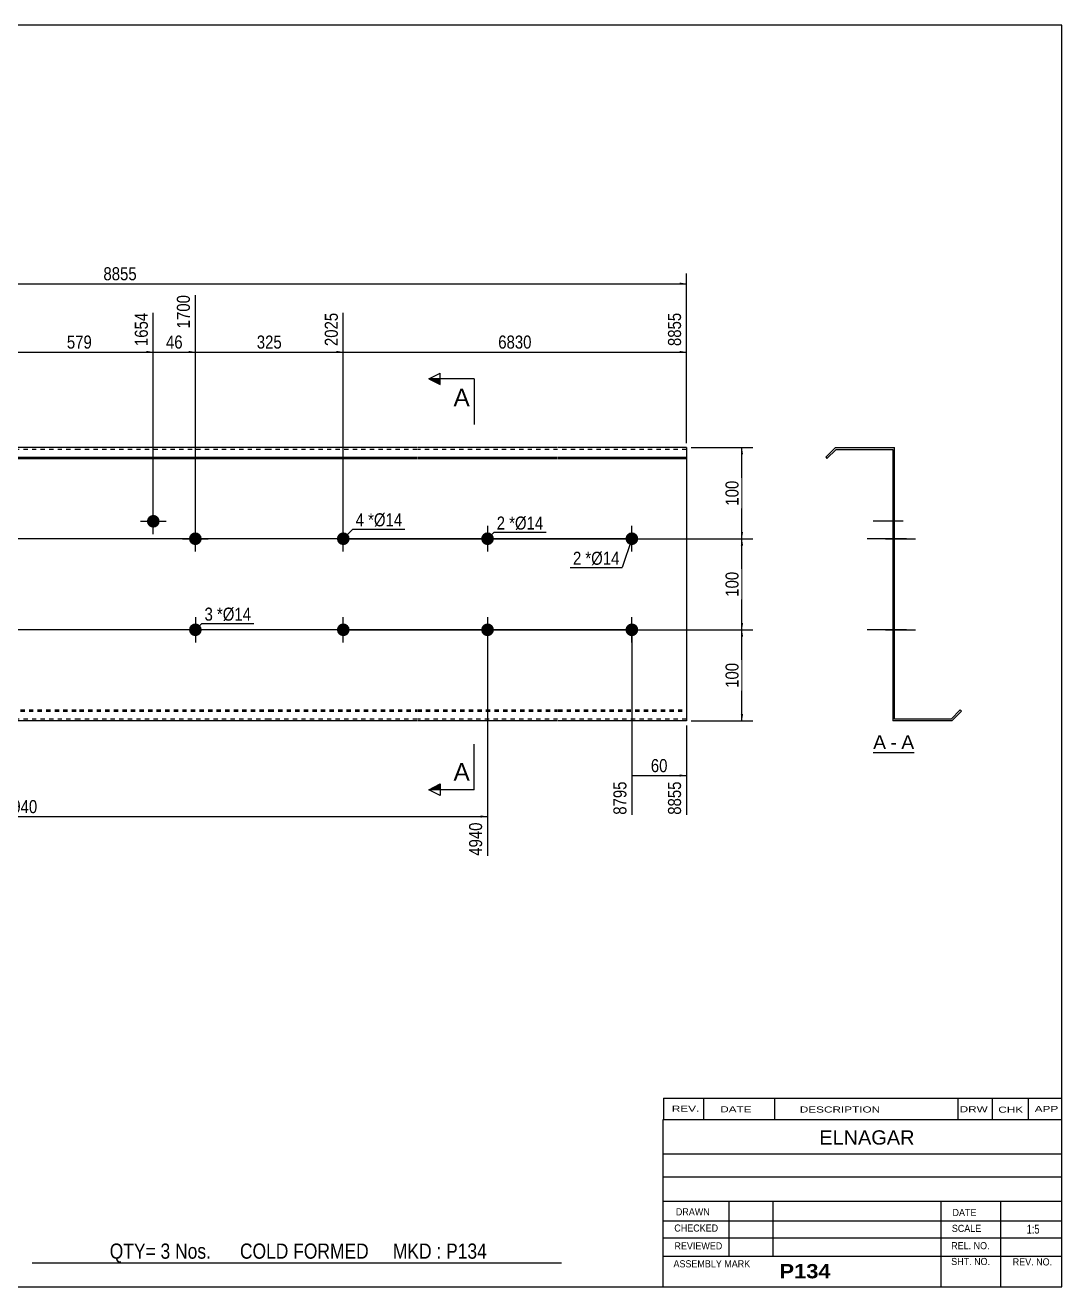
# Model space of a CAD drawing. Header units: millimetres. Extents: x -71 to 331, y -154 to 123.
# Drawn here: x 103.6 to 331.2, y -154.2 to 122.8 of the extents above; entities that cross this region are included whole.
import ezdxf

# ---------------------------------------------------------------- set-up
doc = ezdxf.new("R2010")
doc.units = ezdxf.units.MM
doc.linetypes.add('DXK_LINE_DOT1', pattern=[1.8814, 0.9407, -0.9407])
doc.styles.add('Arial', font='ARIAL.TTF', dxfattribs={"height": 0.2})
doc.styles.add('Arial Bold', font='ARIALBD.TTF', dxfattribs={"height": 0.2})
doc.styles.add('Arial Narrow', font='ARIALN.TTF', dxfattribs={"height": 0.2})

# ---------------------------------------------------------------- blocks, each defined once
blk = doc.blocks.new('Unknown-629086831-1833')
at = {"color": 5, "linetype": 'Continuous'}
for p, q in [((331.25, 122.75), (-68.75, 122.75)), ((-68.75, 122.75), (-68.75, -154.25)), ((331.25, -154.25), (331.25, 122.75)), ((-68.75, -154.25), (331.25, -154.25))]:
    blk.add_line(p, q, dxfattribs=at)
at = {"color": 174, "linetype": 'Continuous', "style": 'Arial'}
blk.add_text('Tekla structures', height=1.9102, rotation=90, dxfattribs=at).set_placement((-69.25, -153.75))
blk = doc.blocks.new('Unknown-629086831-12 - 1233')
at = {"color": 7, "linetype": 'Continuous'}
blk.add_line((289.81, -36.95), (298.84, -36.95), dxfattribs=at)
at = {"color": 0, "linetype": 'Continuous'}
blk.add_wipeout([(292.65, -36.2), (292.65, -33), (289.81, -33), (289.81, -36.2)], dxfattribs=at)
blk.add_wipeout([(295.03, -36.2), (295.03, -33), (293.61, -33), (293.61, -36.2)], dxfattribs=at)
at = {"color": 96, "linetype": 'Continuous', "style": 'Arial'}
blk.add_text('A', height=3.06, dxfattribs=at).set_placement((289.81, -36.2))
at = {"color": 0, "linetype": 'Continuous'}
blk.add_wipeout([(298.84, -36.2), (298.84, -33), (295.99, -33), (295.99, -36.2)], dxfattribs=at)
at = {"color": 96, "linetype": 'Continuous', "style": 'Arial'}
for s, p in [('A', (295.99, -36.2)), ('-', (293.61, -36.2))]:
    blk.add_text(s, height=3.06, dxfattribs=at).set_placement(p)
blk = doc.blocks.new('Bolt-629086831-1223 - 1203')
at = {"linetype": 'Continuous'}
blk.add_hatch(color=3, dxfattribs=at).paths.add_polyline_path([(139.54, 10, -1), (142.34, 10, -1)])
at = {"color": 3, "linetype": 'Continuous'}
for p, q in [((140.94, 7.2), (140.94, 12.8)), ((138.14, 10), (143.74, 10))]:
    blk.add_line(p, q, dxfattribs=at)
blk = doc.blocks.new('Part-629086831-1218 - 1203')
at = {"color": 2, "linetype": 'Continuous'}
for p, q in [((0, -30), (0, 30)), ((21.19, 30), (0, 30)), ((0, 27.88), (21.19, 27.88)), ((62.92, 30), (21.29, 30)), ((21.29, 27.88), (62.92, 27.88)), ((115.41, 30), (63.02, 30)), ((63.02, 27.88), (115.41, 27.88)), ((157.14, 30), (115.51, 30)), ((115.51, 27.88), (157.14, 27.88)), ((189.62, 30), (157.24, 30)), ((157.24, 27.88), (189.62, 27.88)), ((220.52, 30), (189.72, 30)), ((189.72, 27.88), (220.52, 27.88)), ((248.82, 30), (220.62, 30)), ((220.62, 27.88), (248.82, 27.88)), ((248.82, 30), (248.82, -30)), ((0, 27.6), (21.19, 27.6)), ((21.29, 27.6), (62.92, 27.6)), ((63.02, 27.6), (115.41, 27.6)), ((115.51, 27.6), (157.14, 27.6)), ((157.24, 27.6), (189.62, 27.6)), ((189.72, 27.6), (220.52, 27.6)), ((220.62, 27.6), (248.82, 27.6)), ((21.19, -30), (0, -30)), ((62.92, -30), (21.29, -30)), ((115.41, -30), (63.02, -30)), ((157.14, -30), (115.51, -30)), ((189.62, -30), (157.24, -30)), ((220.52, -30), (189.72, -30)), ((248.82, -30), (220.62, -30))]:
    blk.add_line(p, q, dxfattribs=at)
at = {"color": 7, "linetype": 'DXK_LINE_DOT1'}
for p, q in [((21.19, 29.6), (0, 29.6)), ((62.92, 29.6), (21.29, 29.6)), ((115.41, 29.6), (63.02, 29.6)), ((157.14, 29.6), (115.51, 29.6)), ((189.62, 29.6), (157.24, 29.6)), ((220.52, 29.6), (189.72, 29.6)), ((248.82, 29.6), (220.62, 29.6)), ((0, -27.6), (21.19, -27.6)), ((21.29, -27.6), (62.92, -27.6)), ((63.02, -27.6), (115.41, -27.6)), ((115.51, -27.6), (157.14, -27.6)), ((157.24, -27.6), (189.62, -27.6)), ((189.72, -27.6), (220.52, -27.6)), ((220.62, -27.6), (248.82, -27.6)), ((0, -27.88), (21.19, -27.88)), ((21.19, -29.6), (0, -29.6)), ((21.29, -27.88), (62.92, -27.88)), ((62.92, -29.6), (21.29, -29.6)), ((63.02, -27.88), (115.41, -27.88)), ((115.41, -29.6), (63.02, -29.6)), ((115.51, -27.88), (157.14, -27.88)), ((157.14, -29.6), (115.51, -29.6)), ((157.24, -27.88), (189.62, -27.88)), ((189.62, -29.6), (157.24, -29.6)), ((189.72, -27.88), (220.52, -27.88)), ((220.52, -29.6), (189.72, -29.6)), ((220.62, -27.88), (248.82, -27.88)), ((248.82, -29.6), (220.62, -29.6))]:
    blk.add_line(p, q, dxfattribs=at)
blk = doc.blocks.new('Bolt-629086831-1220 - 1203')
at = {"linetype": 'Continuous'}
blk.add_hatch(color=3, dxfattribs=at).paths.add_polyline_path([(130.3, 13.83, -1), (133.1, 13.83, -1)])
at = {"color": 3, "linetype": 'Continuous'}
for p, q in [((131.7, 11.03), (131.7, 16.63)), ((128.9, 13.83), (134.5, 13.83))]:
    blk.add_line(p, q, dxfattribs=at)
blk = doc.blocks.new('Bolt-629086831-1224 - 1203')
at = {"linetype": 'Continuous'}
blk.add_hatch(color=3, dxfattribs=at).paths.add_polyline_path([(142.34, -10, -1), (139.54, -10, -1)])
at = {"color": 3, "linetype": 'Continuous'}
for p, q in [((140.94, -7.2), (140.94, -12.8)), ((143.74, -10), (138.14, -10))]:
    blk.add_line(p, q, dxfattribs=at)
blk = doc.blocks.new('Bolt-629086831-1226 - 1203')
at = {"linetype": 'Continuous'}
for points in [[(3.6, 10, -1), (6.4, 10, -1)], [(172.03, 10, -1), (174.83, 10, -1)]]:
    blk.add_hatch(color=3, dxfattribs=at).paths.add_polyline_path(points)
at = {"color": 3, "linetype": 'Continuous'}
for p, q in [((5, 7.2), (5, 12.8)), ((173.43, 7.2), (173.43, 12.8)), ((7.8, 10), (2.2, 10)), ((176.23, 10), (170.63, 10))]:
    blk.add_line(p, q, dxfattribs=at)
blk = doc.blocks.new('Bolt-629086831-1227 - 1203')
at = {"linetype": 'Continuous'}
for points in [[(3.6, -10, -1), (6.4, -10, -1)], [(172.03, -10, -1), (174.83, -10, -1)]]:
    blk.add_hatch(color=3, dxfattribs=at).paths.add_polyline_path(points)
at = {"color": 3, "linetype": 'Continuous'}
for p, q in [((5, -12.8), (5, -7.2)), ((173.43, -12.8), (173.43, -7.2)), ((7.8, -10), (2.2, -10)), ((176.23, -10), (170.63, -10))]:
    blk.add_line(p, q, dxfattribs=at)
blk = doc.blocks.new('Bolt-629086831-1228 - 1203')
at = {"linetype": 'Continuous'}
for points in [[(235.42, 10, -1), (238.22, 10, -1)], [(235.42, -10, -1), (238.22, -10, -1)]]:
    blk.add_hatch(color=3, dxfattribs=at).paths.add_polyline_path(points)
at = {"color": 3, "linetype": 'Continuous'}
for p, q in [((236.82, 7.2), (236.82, 12.8)), ((234.02, 10), (239.62, 10)), ((236.82, -12.8), (236.82, -7.2)), ((234.02, -10), (239.62, -10))]:
    blk.add_line(p, q, dxfattribs=at)
blk = doc.blocks.new('Bolt-629086831-1229 - 1203')
at = {"linetype": 'Continuous'}
for points in [[(206.52, 10, -1), (203.72, 10, -1)], [(206.52, -10, -1), (203.72, -10, -1)]]:
    blk.add_hatch(color=3, dxfattribs=at).paths.add_polyline_path(points)
at = {"color": 3, "linetype": 'Continuous'}
for p, q in [((205.12, 12.8), (205.12, 7.2)), ((207.92, 10), (202.32, 10)), ((205.12, -7.2), (205.12, -12.8)), ((207.92, -10), (202.32, -10))]:
    blk.add_line(p, q, dxfattribs=at)
blk = doc.blocks.new('Bolt-629086831-1240 - 1233')
at = {"linetype": 'Continuous'}
blk.add_hatch(color=3, dxfattribs=at).paths.add_polyline_path([(294.12, 11.4), (294.12, 8.6), (294.52, 8.6), (294.52, 11.4)])
at = {"color": 3, "linetype": 'Continuous'}
for p, q in [((294.52, 11.4), (294.12, 11.4)), ((296.42, 10), (289.82, 10)), ((294.52, 8.6), (294.12, 8.6))]:
    blk.add_line(p, q, dxfattribs=at)
blk = doc.blocks.new('Part-629086831-1235 - 1233')
at = {"color": 2, "linetype": 'Continuous'}
for p, q in [((281.52, 30), (279.4, 27.88)), ((279.4, 27.88), (279.68, 27.6)), ((279.68, 27.6), (281.69, 29.6)), ((281.52, 30), (294.52, 30)), ((281.69, 29.6), (294.12, 29.6)), ((294.12, 29.6), (294.12, -30)), ((294.52, -29.6), (294.52, 30)), ((308.96, -27.6), (306.96, -29.6)), ((309.24, -27.88), (308.96, -27.6)), ((307.12, -30), (294.12, -30)), ((306.96, -29.6), (294.52, -29.6)), ((307.12, -30), (309.24, -27.88))]:
    blk.add_line(p, q, dxfattribs=at)
blk = doc.blocks.new('Bolt-629086831-1236 - 1233')
at = {"linetype": 'Continuous'}
for points in [[(294.12, 11.4), (294.12, 8.6), (294.52, 8.6), (294.52, 11.4)], [(294.12, 11.4), (294.12, 8.6), (294.52, 8.6), (294.52, 11.4)], [(294.12, 11.4), (294.12, 8.6), (294.52, 8.6), (294.52, 11.4)], [(294.12, -8.6), (294.12, -11.4), (294.52, -11.4), (294.52, -8.6)], [(294.12, -8.6), (294.12, -11.4), (294.52, -11.4), (294.52, -8.6)], [(294.12, -8.6), (294.12, -11.4), (294.52, -11.4), (294.52, -8.6)]]:
    blk.add_hatch(color=3, dxfattribs=at).paths.add_polyline_path(points)
at = {"color": 3, "linetype": 'Continuous'}
for p, q in [((294.52, 11.4), (294.12, 11.4)), ((294.52, 11.4), (294.12, 11.4)), ((294.52, 11.4), (294.12, 11.4)), ((297.12, 10), (289.52, 10)), ((297.12, 10), (289.52, 10)), ((297.12, 10), (289.52, 10)), ((294.52, 8.6), (294.12, 8.6)), ((294.52, 8.6), (294.12, 8.6)), ((294.52, 8.6), (294.12, 8.6)), ((297.12, -10), (289.52, -10)), ((297.12, -10), (289.52, -10)), ((297.12, -10), (289.52, -10)), ((294.52, -8.6), (294.12, -8.6)), ((294.52, -8.6), (294.12, -8.6)), ((294.52, -8.6), (294.12, -8.6)), ((294.52, -11.4), (294.12, -11.4)), ((294.52, -11.4), (294.12, -11.4)), ((294.52, -11.4), (294.12, -11.4))]:
    blk.add_line(p, q, dxfattribs=at)
blk = doc.blocks.new('Bolt-629086831-1237 - 1233')
at = {"linetype": 'Continuous'}
blk.add_hatch(color=3, dxfattribs=at).paths.add_polyline_path([(294.12, 15.23), (294.12, 12.43), (294.52, 12.43), (294.52, 15.23)])
at = {"color": 3, "linetype": 'Continuous'}
for p, q in [((294.52, 15.23), (294.12, 15.23)), ((296.42, 13.83), (289.82, 13.83)), ((294.52, 12.43), (294.12, 12.43))]:
    blk.add_line(p, q, dxfattribs=at)
blk = doc.blocks.new('Bolt-629086831-1238 - 1233')
at = {"linetype": 'Continuous'}
blk.add_hatch(color=3, dxfattribs=at).paths.add_polyline_path([(294.12, 15.23), (294.12, 12.43), (294.52, 12.43), (294.52, 15.23)])
at = {"color": 3, "linetype": 'Continuous'}
for p, q in [((294.52, 15.23), (294.12, 15.23)), ((296.42, 13.83), (289.82, 13.83)), ((294.52, 12.43), (294.12, 12.43))]:
    blk.add_line(p, q, dxfattribs=at)
blk = doc.blocks.new('Bolt-629086831-1239 - 1233')
at = {"linetype": 'Continuous'}
blk.add_hatch(color=3, dxfattribs=at).paths.add_polyline_path([(294.12, 11.4), (294.12, 8.6), (294.52, 8.6), (294.52, 11.4)])
at = {"color": 3, "linetype": 'Continuous'}
for p, q in [((294.52, 11.4), (294.12, 11.4)), ((296.42, 10), (289.82, 10)), ((294.52, 8.6), (294.12, 8.6))]:
    blk.add_line(p, q, dxfattribs=at)
blk = doc.blocks.new('Bolt-629086831-1241 - 1233')
at = {"linetype": 'Continuous'}
blk.add_hatch(color=3, dxfattribs=at).paths.add_polyline_path([(294.52, -11.4), (294.52, -8.6), (294.12, -8.6), (294.12, -11.4)])
at = {"color": 3, "linetype": 'Continuous'}
for p, q in [((294.52, -8.6), (294.12, -8.6)), ((296.12, -10), (294.12, -10)), ((294.52, -11.4), (294.12, -11.4))]:
    blk.add_line(p, q, dxfattribs=at)
blk = doc.blocks.new('Bolt-629086831-1242 - 1233')
at = {"linetype": 'Continuous'}
blk.add_hatch(color=3, dxfattribs=at).paths.add_polyline_path([(294.52, -11.4), (294.52, -8.6), (294.12, -8.6), (294.12, -11.4)])
at = {"color": 3, "linetype": 'Continuous'}
for p, q in [((294.52, -8.6), (294.12, -8.6)), ((296.12, -10), (294.12, -10)), ((294.52, -11.4), (294.12, -11.4))]:
    blk.add_line(p, q, dxfattribs=at)
blk = doc.blocks.new('Bolt-629086831-1243 - 1233')
at = {"linetype": 'Continuous'}
blk.add_hatch(color=3, dxfattribs=at).paths.add_polyline_path([(294.12, 11.4), (294.12, 8.6), (294.52, 8.6), (294.52, 11.4)])
blk.add_hatch(color=3, dxfattribs=at).paths.add_polyline_path([(294.12, 11.4), (294.12, 8.6), (294.52, 8.6), (294.52, 11.4)])
at = {"color": 3, "linetype": 'Continuous'}
for p, q in [((294.12, 11.4), (294.52, 11.4)), ((294.12, 11.4), (294.52, 11.4)), ((292.52, 10), (299.12, 10)), ((292.52, 10), (299.12, 10)), ((294.12, 8.6), (294.52, 8.6)), ((294.12, 8.6), (294.52, 8.6))]:
    blk.add_line(p, q, dxfattribs=at)
blk = doc.blocks.new('Bolt-629086831-1244 - 1233')
at = {"linetype": 'Continuous'}
blk.add_hatch(color=3, dxfattribs=at).paths.add_polyline_path([(294.12, -8.6), (294.12, -11.4), (294.52, -11.4), (294.52, -8.6)])
blk.add_hatch(color=3, dxfattribs=at).paths.add_polyline_path([(294.12, -8.6), (294.12, -11.4), (294.52, -11.4), (294.52, -8.6)])
at = {"color": 3, "linetype": 'Continuous'}
for p, q in [((292.52, -10), (299.12, -10)), ((292.52, -10), (299.12, -10)), ((294.12, -8.6), (294.52, -8.6)), ((294.12, -8.6), (294.52, -8.6)), ((294.12, -11.4), (294.52, -11.4)), ((294.12, -11.4), (294.52, -11.4))]:
    blk.add_line(p, q, dxfattribs=at)
blk = doc.blocks.new('Bolt-629086831-1245 - 1233')
at = {"linetype": 'Continuous'}
for points in [[(294.12, 11.4), (294.12, 8.6), (294.52, 8.6), (294.52, 11.4)], [(294.12, -8.6), (294.12, -11.4), (294.52, -11.4), (294.52, -8.6)]]:
    blk.add_hatch(color=3, dxfattribs=at).paths.add_polyline_path(points)
at = {"color": 3, "linetype": 'Continuous'}
for p, q in [((294.52, 11.4), (294.12, 11.4)), ((297.12, 10), (288.52, 10)), ((294.52, 8.6), (294.12, 8.6)), ((297.12, -10), (288.52, -10)), ((294.52, -8.6), (294.12, -8.6)), ((294.52, -11.4), (294.12, -11.4))]:
    blk.add_line(p, q, dxfattribs=at)
blk = doc.blocks.new('Bolt-629086831-1246 - 1233')
at = {"linetype": 'Continuous'}
for points in [[(294.52, 8.6), (294.52, 11.4), (294.12, 11.4), (294.12, 8.6)], [(294.52, -11.4), (294.52, -8.6), (294.12, -8.6), (294.12, -11.4)]]:
    blk.add_hatch(color=3, dxfattribs=at).paths.add_polyline_path(points)
at = {"color": 3, "linetype": 'Continuous'}
for p, q in [((294.52, 11.4), (294.12, 11.4)), ((294.52, 10), (290.12, 10)), ((294.52, 8.6), (294.12, 8.6)), ((294.52, -10), (290.12, -10)), ((294.52, -8.6), (294.12, -8.6)), ((294.52, -11.4), (294.12, -11.4))]:
    blk.add_line(p, q, dxfattribs=at)
blk = doc.blocks.new('StraightDimension-629086831-1336 - 1203')
at = {"linetype": 'Continuous'}
for points in [[(260.75, 8.5), (261, 10), (261.25, 8.5)], [(261.25, -8.5), (261, -10), (260.75, -8.5)]]:
    blk.add_hatch(color=7, dxfattribs=at).paths.add_polyline_path(points)
at = {"color": 7, "linetype": 'Continuous'}
for p, q in [((174.43, 10), (263.4, 10)), ((261, -10), (261, 10)), ((174.43, -10), (263.4, -10))]:
    blk.add_line(p, q, dxfattribs=at)
at = {"color": 0}
blk.add_wipeout([(260.85, 3.34), (256.65, 3.34), (256.65, -3.34), (260.85, -3.34)], dxfattribs=at)
at = {"color": 3, "style": 'Arial Narrow'}
blk.add_text('100', height=2.863, rotation=90.0002, dxfattribs=at).set_placement((260.25, -2.74))
blk = doc.blocks.new('StraightDimension-629086831-1316 - 1203')
at = {"linetype": 'Continuous'}
for points in [[(-12.25, 12.33), (-12, 13.83), (-11.75, 12.33)], [(-11.75, 11.5), (-12, 10), (-12.25, 11.5)]]:
    blk.add_hatch(color=7, dxfattribs=at).paths.add_polyline_path(points)
at = {"color": 7, "linetype": 'Continuous'}
for p, q in [((45.73, 13.83), (-14.25, 13.83)), ((-12, 10), (-12, 13.83)), ((235.82, 10), (-14.25, 10))]:
    blk.add_line(p, q, dxfattribs=at)
at = {"color": 0}
blk.add_wipeout([(-12.15, 14.34), (-16.35, 14.34), (-16.35, 9.49), (-12.15, 9.49)], dxfattribs=at)
at = {"color": 3, "style": 'Arial Narrow'}
blk.add_text('19', height=2.863, rotation=90.0002, dxfattribs=at).set_placement((-12.75, 10.09))
blk = doc.blocks.new('StraightDimension-629086831-1317 - 1203')
at = {"linetype": 'Continuous'}
for points in [[(-12.25, 8.5), (-12, 10), (-11.75, 8.5)], [(-11.75, -8.5), (-12, -10), (-12.25, -8.5)]]:
    blk.add_hatch(color=7, dxfattribs=at).paths.add_polyline_path(points)
at = {"color": 7, "linetype": 'Continuous'}
for p, q in [((235.82, 10), (-14.25, 10)), ((-12, -10), (-12, 10)), ((235.82, -10), (-14.25, -10))]:
    blk.add_line(p, q, dxfattribs=at)
at = {"color": 0}
blk.add_wipeout([(-12.15, 3.34), (-16.35, 3.34), (-16.35, -3.34), (-12.15, -3.34)], dxfattribs=at)
at = {"color": 3, "style": 'Arial Narrow'}
blk.add_text('100', height=2.863, rotation=90.0002, dxfattribs=at).set_placement((-12.75, -2.74))
blk = doc.blocks.new('StraightDimension-629086831-1335 - 1203')
at = {"linetype": 'Continuous'}
for points in [[(260.75, 28.5), (261, 30), (261.25, 28.5)], [(261.25, 11.5), (261, 10), (260.75, 11.5)]]:
    blk.add_hatch(color=7, dxfattribs=at).paths.add_polyline_path(points)
at = {"color": 7, "linetype": 'Continuous'}
for p, q in [((249.82, 30), (263.4, 30)), ((261, 10), (261, 30)), ((174.43, 10), (263.4, 10))]:
    blk.add_line(p, q, dxfattribs=at)
at = {"color": 0}
blk.add_wipeout([(260.85, 23.34), (256.65, 23.34), (256.65, 16.66), (260.85, 16.66)], dxfattribs=at)
at = {"color": 3, "style": 'Arial Narrow'}
blk.add_text('100', height=2.863, rotation=90.0002, dxfattribs=at).set_placement((260.25, 17.26))
blk = doc.blocks.new('StraightDimension-629086831-1256 - 1203')
at = {"linetype": 'Continuous'}
blk.add_hatch(color=7, dxfattribs=at).paths.add_polyline_path([(247.32, 51.25), (248.82, 51), (247.32, 50.75)])
at = {"color": 7, "linetype": 'Continuous'}
for p, q in [((173.43, 11), (173.43, 59.61)), ((248.82, 31), (248.82, 59.61)), ((173.43, 51), (248.82, 51))]:
    blk.add_line(p, q, dxfattribs=at)
at = {"color": 0, "linetype": 'Continuous'}
blk.add_wipeout([(248.22, 60.21), (244.02, 60.21), (244.02, 51.7), (248.22, 51.7)], dxfattribs=at)
at = {"color": 0}
blk.add_wipeout([(215.38, 51.15), (215.38, 55.35), (206.87, 55.35), (206.87, 51.15)], dxfattribs=at)
at = {"color": 3, "linetype": 'Continuous', "style": 'Arial Narrow'}
blk.add_text('8855', height=2.863, rotation=90.0002, dxfattribs=at).set_placement((247.62, 52.3))
at = {"color": 3, "style": 'Arial Narrow'}
blk.add_text('6830', height=2.863, dxfattribs=at).set_placement((207.47, 51.75))
blk = doc.blocks.new('StraightDimension-629086831-1257 - 1203')
at = {"linetype": 'Continuous'}
blk.add_hatch(color=7, dxfattribs=at).paths.add_polyline_path([(171.93, 51.25), (173.43, 51), (171.93, 50.75)])
at = {"color": 7, "linetype": 'Continuous'}
for p, q in [((140.94, 11), (140.94, 63.51)), ((173.43, 11), (173.43, 59.61)), ((140.94, 51), (173.43, 51))]:
    blk.add_line(p, q, dxfattribs=at)
at = {"color": 0, "linetype": 'Continuous'}
blk.add_wipeout([(172.83, 60.21), (168.63, 60.21), (168.63, 51.7), (172.83, 51.7)], dxfattribs=at)
at = {"color": 0}
blk.add_wipeout([(160.53, 51.15), (160.53, 55.35), (153.84, 55.35), (153.84, 51.15)], dxfattribs=at)
at = {"color": 3, "linetype": 'Continuous', "style": 'Arial Narrow'}
blk.add_text('2025', height=2.863, rotation=90.0002, dxfattribs=at).set_placement((172.23, 52.3))
at = {"color": 3, "style": 'Arial Narrow'}
blk.add_text('325', height=2.863, dxfattribs=at).set_placement((154.44, 51.75))
blk = doc.blocks.new('StraightDimension-629086831-1258 - 1203')
at = {"linetype": 'Continuous'}
blk.add_hatch(color=7, dxfattribs=at).paths.add_polyline_path([(139.44, 51.25), (140.94, 51), (139.44, 50.75)])
at = {"color": 7, "linetype": 'Continuous'}
for p, q in [((140.94, 11), (140.94, 63.51)), ((131.7, 14.83), (131.7, 59.61)), ((131.7, 51), (140.94, 51))]:
    blk.add_line(p, q, dxfattribs=at)
at = {"color": 0}
blk.add_wipeout([(138.75, 51.15), (138.75, 55.35), (133.89, 55.35), (133.89, 51.15)], dxfattribs=at)
at = {"color": 0, "linetype": 'Continuous'}
blk.add_wipeout([(140.34, 64.11), (136.14, 64.11), (136.14, 55.6), (140.34, 55.6)], dxfattribs=at)
at = {"color": 3, "linetype": 'Continuous', "style": 'Arial Narrow'}
blk.add_text('1700', height=2.863, rotation=90.0002, dxfattribs=at).set_placement((139.74, 56.2))
at = {"color": 3, "style": 'Arial Narrow'}
blk.add_text('46', height=2.863, dxfattribs=at).set_placement((134.49, 51.75))
blk = doc.blocks.new('StraightDimension-629086831-1259 - 1203')
at = {"linetype": 'Continuous'}
blk.add_hatch(color=7, dxfattribs=at).paths.add_polyline_path([(130.2, 51.25), (131.7, 51), (130.2, 50.75)])
at = {"color": 7, "linetype": 'Continuous'}
for p, q in [((99.21, 11), (99.21, 63.51)), ((131.7, 14.83), (131.7, 59.61)), ((99.21, 51), (131.7, 51))]:
    blk.add_line(p, q, dxfattribs=at)
at = {"color": 0, "linetype": 'Continuous'}
blk.add_wipeout([(131.1, 60.21), (126.9, 60.21), (126.9, 51.7), (131.1, 51.7)], dxfattribs=at)
at = {"color": 0}
blk.add_wipeout([(118.8, 51.15), (118.8, 55.35), (112.12, 55.35), (112.12, 51.15)], dxfattribs=at)
at = {"color": 3, "linetype": 'Continuous', "style": 'Arial Narrow'}
blk.add_text('1654', height=2.863, rotation=90.0002, dxfattribs=at).set_placement((130.5, 52.3))
at = {"color": 3, "style": 'Arial Narrow'}
blk.add_text('579', height=2.863, dxfattribs=at).set_placement((112.72, 51.75))
blk = doc.blocks.new('StraightDimension-629086831-1318 - 1203')
at = {"linetype": 'Continuous'}
for points in [[(-12.25, -11.5), (-12, -10), (-11.75, -11.5)], [(-11.75, -28.5), (-12, -30), (-12.25, -28.5)]]:
    blk.add_hatch(color=7, dxfattribs=at).paths.add_polyline_path(points)
at = {"color": 7, "linetype": 'Continuous'}
for p, q in [((235.82, -10), (-14.25, -10)), ((-12, -30), (-12, -10)), ((-1, -30), (-14.25, -30))]:
    blk.add_line(p, q, dxfattribs=at)
at = {"color": 0}
blk.add_wipeout([(-12.15, -16.66), (-16.35, -16.66), (-16.35, -23.34), (-12.15, -23.34)], dxfattribs=at)
at = {"color": 3, "style": 'Arial Narrow'}
blk.add_text('100', height=2.863, rotation=90.0002, dxfattribs=at).set_placement((-12.75, -22.74))
blk = doc.blocks.new('StraightDimension-629086831-1305 - 1203')
at = {"linetype": 'Continuous'}
blk.add_hatch(color=7, dxfattribs=at).paths.add_polyline_path([(247.32, -41.75), (248.82, -42), (247.32, -42.25)])
at = {"color": 7, "linetype": 'Continuous'}
for p, q in [((236.82, -11), (236.82, -50.61)), ((248.82, -31), (248.82, -50.61)), ((236.82, -42), (248.82, -42))]:
    blk.add_line(p, q, dxfattribs=at)
at = {"color": 0}
blk.add_wipeout([(245.25, -41.85), (245.25, -37.65), (240.39, -37.65), (240.39, -41.85)], dxfattribs=at)
at = {"color": 0, "linetype": 'Continuous'}
blk.add_wipeout([(236.22, -42.7), (232.02, -42.7), (232.02, -51.21), (236.22, -51.21)], dxfattribs=at)
at = {"color": 3, "style": 'Arial Narrow'}
blk.add_text('60', height=2.863, dxfattribs=at).set_placement((240.99, -41.25))
at = {"color": 3, "linetype": 'Continuous', "style": 'Arial Narrow'}
blk.add_text('8795', height=2.863, rotation=90.0002, dxfattribs=at).set_placement((235.62, -50.61))
at = {"color": 0, "linetype": 'Continuous'}
blk.add_wipeout([(248.22, -42.7), (244.02, -42.7), (244.02, -51.21), (248.22, -51.21)], dxfattribs=at)
at = {"color": 3, "linetype": 'Continuous', "style": 'Arial Narrow'}
blk.add_text('8855', height=2.863, rotation=90.0002, dxfattribs=at).set_placement((247.62, -50.61))
blk = doc.blocks.new('StraightDimension-629086831-1310 - 1203')
at = {"linetype": 'Continuous'}
blk.add_hatch(color=7, dxfattribs=at).paths.add_polyline_path([(203.62, -50.75), (205.12, -51), (203.62, -51.25)])
at = {"color": 7, "linetype": 'Continuous'}
for p, q in [((205.12, -11), (205.12, -59.61)), ((0, -31), (0, -54.13)), ((0, -51), (205.12, -51))]:
    blk.add_line(p, q, dxfattribs=at)
at = {"color": 0}
blk.add_wipeout([(106.82, -50.85), (106.82, -46.65), (98.31, -46.65), (98.31, -50.85)], dxfattribs=at)
at = {"color": 0, "linetype": 'Continuous'}
for points in [[(-0.6, -51.7), (-4.8, -51.7), (-4.8, -54.73), (-0.6, -54.73)], [(204.52, -51.7), (200.32, -51.7), (200.32, -60.21), (204.52, -60.21)]]:
    blk.add_wipeout(points, dxfattribs=at)
at = {"color": 3, "style": 'Arial Narrow'}
blk.add_text('4940', height=2.863, dxfattribs=at).set_placement((98.91, -50.25))
at = {"color": 3, "linetype": 'Continuous', "style": 'Arial Narrow'}
for s, height, p in [('0', 2.86, (-1.2, -54.13)), ('4940', 2.863, (203.92, -59.61))]:
    blk.add_text(s, height=height, rotation=90.0002, dxfattribs=at).set_placement(p)
blk = doc.blocks.new('StraightDimension-629086831-1337 - 1203')
at = {"linetype": 'Continuous'}
for points in [[(260.75, -11.5), (261, -10), (261.25, -11.5)], [(261.25, -28.5), (261, -30), (260.75, -28.5)]]:
    blk.add_hatch(color=7, dxfattribs=at).paths.add_polyline_path(points)
at = {"color": 7, "linetype": 'Continuous'}
for p, q in [((174.43, -10), (263.4, -10)), ((261, -30), (261, -10)), ((249.82, -30), (263.4, -30))]:
    blk.add_line(p, q, dxfattribs=at)
at = {"color": 0}
blk.add_wipeout([(260.85, -16.66), (256.65, -16.66), (256.65, -23.34), (260.85, -23.34)], dxfattribs=at)
at = {"color": 3, "style": 'Arial Narrow'}
blk.add_text('100', height=2.863, rotation=90.0002, dxfattribs=at).set_placement((260.25, -22.74))
blk = doc.blocks.new('StraightDimension-629086831-1351 - 1203')
at = {"linetype": 'Continuous'}
for points in [[(1.5, 65.75), (0, 66), (1.5, 66.25)], [(247.32, 66.25), (248.82, 66), (247.32, 65.75)]]:
    blk.add_hatch(color=7, dxfattribs=at).paths.add_polyline_path(points)
at = {"color": 7, "linetype": 'Continuous'}
for p, q in [((0, 31), (0, 68.25)), ((248.82, 31), (248.82, 68.25)), ((0, 66), (248.82, 66))]:
    blk.add_line(p, q, dxfattribs=at)
at = {"color": 0}
blk.add_wipeout([(128.66, 66.15), (128.66, 70.35), (120.15, 70.35), (120.15, 66.15)], dxfattribs=at)
at = {"color": 3, "style": 'Arial Narrow'}
blk.add_text('8855', height=2.863, dxfattribs=at).set_placement((120.75, 66.75))
blk = doc.blocks.new('CBS_CALLOFF-629086831-1862')
at = {"color": 7, "linetype": 'Continuous'}
blk.add_line((105.13, -148.98), (221.36, -149), dxfattribs=at)
at = {"color": 3, "linetype": 'Continuous', "style": 'Arial Narrow'}
blk.add_text('QTY= 3 Nos.      COLD FORMED     MKD : P134', height=3.3405, dxfattribs=at).set_placement((122.13, -148.09))
blk = doc.blocks.new('CBS_NAME_BLOG-629086831-1863')
at = {"color": 7, "linetype": 'Continuous'}
for p, q in [((243.66, -117.5), (331.18, -117.5)), ((243.66, -154.21), (243.66, -117.5)), ((243.66, -125.04), (331.18, -125.04)), ((243.73, -130.09), (331.25, -130.09)), ((243.66, -135.46), (331.18, -135.46)), ((258.18, -147.57), (258.18, -135.47)), ((267.87, -147.54), (267.87, -135.47)), ((304.78, -154.21), (304.78, -135.48)), ((317.83, -154.21), (317.83, -135.47)), ((243.67, -139.76), (331.25, -139.74)), ((243.66, -143.51), (331.18, -143.51)), ((243.66, -147.55), (331.18, -147.55)), ((243.66, -154.25), (331.25, -154.25))]:
    blk.add_line(p, q, dxfattribs=at)
at = {"color": 3, "linetype": 'Continuous', "style": 'Arial'}
blk.add_text('ELNAGAR', height=3.133, dxfattribs=at).set_placement((277.98, -123.03))
at = {"color": 3, "linetype": 'Continuous'}
for s, height, style, width, p in [('DRAWN', 1.566, 'Arial', 0.9, (246.49, -138.57)), ('DATE', 1.566, 'Arial', 0.9, (307.25, -138.73)), ('CHECKED', 1.566, 'Arial', 0.9, (246.14, -142.14)), ('SCALE', 1.566, 'Arial', 0.9, (307.1, -142.21)), ('1:5', 1.957, 'Arial Narrow', 0.9, (323.55, -142.57)), ('REVIEWED', 1.566, 'Arial', 0.9, (246.18, -146.06)), ('REL. NO.', 1.566, 'Arial', 0.9, (306.96, -146.01)), ('ASSEMBLY MARK', 1.5663, 'Arial', 0.9, (245.96, -149.99)), ('P134', 3.131, 'Arial Bold', 1.1, (269.24, -152.39)), ('SHT. NO.', 1.566, 'Arial', 0.9, (306.96, -149.48)), ('REV. NO.', 1.566, 'Arial', 0.9, (320.48, -149.57))]:
    blk.add_text(s, height=height, dxfattribs=dict(at, style=style, width=width)).set_placement(p)
blk = doc.blocks.new('CBS_REVISION-629086831-1864')
at = {"color": 7, "linetype": 'Continuous'}
for p, q in [((243.74, -112.87), (331.24, -112.87)), ((243.74, -112.87), (243.74, -117.5)), ((252.54, -112.87), (252.54, -117.5)), ((268.13, -112.87), (268.13, -117.44)), ((308.39, -112.87), (308.39, -117.5)), ((315.93, -112.87), (315.93, -117.5)), ((323.88, -112.87), (323.88, -117.5)), ((243.74, -117.5), (331.24, -117.5))]:
    blk.add_line(p, q, dxfattribs=at)
at = {"color": 7, "style": 'Arial Narrow', "width": 1.7}
for s, height, p in [('REV.', 1.326, (245.6, -115.82)), ('DATE', 1.326, (256.23, -115.94)), ('DESCRIPTION', 1.3257, (273.71, -115.99)), ('DRW', 1.326, (308.82, -115.93)), ('CHK', 1.326, (317.31, -116.02)), ('APP', 1.326, (325.31, -115.87))]:
    blk.add_text(s, height=height, dxfattribs=at).set_placement(p)
blk = doc.blocks.new('SectionMark-629086831-1254 - 1203')
at = {"linetype": 'Continuous'}
for points in [[(194.71, 45.1), (194.71, 43.85), (192.21, 45.1)], [(194.71, -43.85), (194.71, -45.1), (192.21, -45.1)]]:
    blk.add_hatch(color=30, dxfattribs=at).paths.add_polyline_path(points)
at = {"color": 30, "linetype": 'Continuous'}
for p, q in [((192.21, 45.1), (194.71, 46.35)), ((202.21, 45.1), (192.21, 45.1)), ((192.21, 45.1), (194.71, 43.85)), ((194.71, 43.85), (194.71, 46.35)), ((192.21, -45.1), (194.71, -43.85)), ((194.71, -43.85), (194.71, -46.35)), ((202.21, -45.1), (192.21, -45.1)), ((194.71, -46.35), (192.21, -45.1))]:
    blk.add_line(p, q, dxfattribs=at)
at = {"color": 0, "linetype": 'Continuous'}
for points in [[(201.21, 39.1), (201.21, 43.1), (197.65, 43.1), (197.65, 39.1)], [(201.21, -43.1), (201.21, -39.1), (197.65, -39.1), (197.65, -43.1)]]:
    blk.add_wipeout(points, dxfattribs=at)
at = {"color": 30, "linetype": 'Continuous'}
for p, q in [((202.21, 45.1), (202.21, 35.1)), ((202.21, -45.1), (202.21, -35.1))]:
    blk.add_line(p, q, dxfattribs=at)
at = {"color": 96, "linetype": 'Continuous', "style": 'Arial'}
for p in [(197.65, 39.1), (197.65, -43.1)]:
    blk.add_text('A', height=3.82, dxfattribs=at).set_placement(p)
blk = doc.blocks.new('MarkSet-629086831-1363 - 1203')
at = {"color": 0}
blk.add_wipeout([(144.78, -7.99), (144.78, -4.99), (142.96, -4.99), (142.96, -7.99)], dxfattribs=at)
blk.add_wipeout([(144.78, -7.99), (144.78, -4.99), (142.96, -4.99), (142.96, -7.99)], dxfattribs=at)
at = {"color": 7, "linetype": 'Continuous'}
blk.add_line((140.94, -10), (142.36, -8.59), dxfattribs=at)
at = {"color": 0}
blk.add_wipeout([(146.96, -7.99), (146.96, -4.99), (145.68, -4.99), (145.68, -7.99)], dxfattribs=at)
blk.add_wipeout([(146.96, -7.99), (146.96, -4.99), (145.68, -4.99), (145.68, -7.99)], dxfattribs=at)
at = {"color": 3, "style": 'Arial Narrow'}
blk.add_text('3', height=2.86, dxfattribs=at).set_placement((142.96, -7.99))
at = {"color": 0}
blk.add_wipeout([(153.18, -7.99), (153.18, -4.99), (146.96, -4.99), (146.96, -7.99)], dxfattribs=at)
blk.add_wipeout([(153.18, -7.99), (153.18, -4.99), (146.96, -4.99), (146.96, -7.99)], dxfattribs=at)
at = {"color": 7, "linetype": 'Continuous'}
blk.add_line((142.36, -8.59), (153.78, -8.59), dxfattribs=at)
at = {"color": 3, "style": 'Arial Narrow'}
for s, height, p in [('*', 2.86, (145.68, -7.99)), ('Ø14', 2.863, (146.96, -7.99))]:
    blk.add_text(s, height=height, dxfattribs=at).set_placement(p)
blk = doc.blocks.new('MarkSet-629086831-1376 - 1203')
at = {"color": 0}
blk.add_wipeout([(177.98, 12.72), (177.98, 15.72), (176.15, 15.72), (176.15, 12.72)], dxfattribs=at)
blk.add_wipeout([(177.98, 12.72), (177.98, 15.72), (176.15, 15.72), (176.15, 12.72)], dxfattribs=at)
at = {"color": 7, "linetype": 'Continuous'}
blk.add_line((173.43, 10), (175.55, 12.12), dxfattribs=at)
at = {"color": 0}
blk.add_wipeout([(180.16, 12.72), (180.16, 15.72), (178.88, 15.72), (178.88, 12.72)], dxfattribs=at)
blk.add_wipeout([(180.16, 12.72), (180.16, 15.72), (178.88, 15.72), (178.88, 12.72)], dxfattribs=at)
at = {"color": 3, "style": 'Arial Narrow'}
blk.add_text('4', height=2.86, dxfattribs=at).set_placement((176.15, 12.72))
at = {"color": 0}
blk.add_wipeout([(186.37, 12.72), (186.37, 15.72), (180.16, 15.72), (180.16, 12.72)], dxfattribs=at)
blk.add_wipeout([(186.37, 12.72), (186.37, 15.72), (180.16, 15.72), (180.16, 12.72)], dxfattribs=at)
at = {"color": 7, "linetype": 'Continuous'}
blk.add_line((175.55, 12.12), (186.97, 12.12), dxfattribs=at)
at = {"color": 3, "style": 'Arial Narrow'}
for s, height, p in [('*', 2.86, (178.88, 12.72)), ('Ø14', 2.863, (180.16, 12.72))]:
    blk.add_text(s, height=height, dxfattribs=at).set_placement(p)
blk = doc.blocks.new('Mark-629086831-1380 - 1203')
at = {"color": 0}
blk.add_wipeout([(225.7, 4.28), (225.7, 7.28), (223.88, 7.28), (223.88, 4.28)], dxfattribs=at)
blk.add_wipeout([(225.7, 4.28), (225.7, 7.28), (223.88, 7.28), (223.88, 4.28)], dxfattribs=at)
blk.add_wipeout([(227.88, 4.28), (227.88, 7.28), (226.6, 7.28), (226.6, 4.28)], dxfattribs=at)
blk.add_wipeout([(227.88, 4.28), (227.88, 7.28), (226.6, 7.28), (226.6, 4.28)], dxfattribs=at)
at = {"color": 3, "style": 'Arial Narrow'}
blk.add_text('2', height=2.86, dxfattribs=at).set_placement((223.88, 4.28))
at = {"color": 0}
blk.add_wipeout([(234.1, 4.28), (234.1, 7.28), (227.88, 7.28), (227.88, 4.28)], dxfattribs=at)
blk.add_wipeout([(234.1, 4.28), (234.1, 7.28), (227.88, 7.28), (227.88, 4.28)], dxfattribs=at)
at = {"color": 7, "linetype": 'Continuous'}
for p in [(236.82, 10), (223.28, 3.68)]:
    blk.add_line(p, (234.7, 3.68), dxfattribs=at)
at = {"color": 3, "style": 'Arial Narrow'}
for s, height, p in [('*', 2.86, (226.6, 4.28)), ('Ø14', 2.863, (227.88, 4.28))]:
    blk.add_text(s, height=height, dxfattribs=at).set_placement(p)
blk = doc.blocks.new('Mark-629086831-1381 - 1203')
at = {"color": 0}
blk.add_wipeout([(208.97, 12.01), (208.97, 15.01), (207.14, 15.01), (207.14, 12.01)], dxfattribs=at)
blk.add_wipeout([(208.97, 12.01), (208.97, 15.01), (207.14, 15.01), (207.14, 12.01)], dxfattribs=at)
at = {"color": 7, "linetype": 'Continuous'}
blk.add_line((205.12, 10), (206.54, 11.41), dxfattribs=at)
at = {"color": 0}
blk.add_wipeout([(211.14, 12.01), (211.14, 15.01), (209.87, 15.01), (209.87, 12.01)], dxfattribs=at)
blk.add_wipeout([(211.14, 12.01), (211.14, 15.01), (209.87, 15.01), (209.87, 12.01)], dxfattribs=at)
at = {"color": 3, "style": 'Arial Narrow'}
blk.add_text('2', height=2.86, dxfattribs=at).set_placement((207.14, 12.01))
at = {"color": 0}
blk.add_wipeout([(217.36, 12.01), (217.36, 15.01), (211.14, 15.01), (211.14, 12.01)], dxfattribs=at)
blk.add_wipeout([(217.36, 12.01), (217.36, 15.01), (211.14, 15.01), (211.14, 12.01)], dxfattribs=at)
at = {"color": 7, "linetype": 'Continuous'}
blk.add_line((206.54, 11.41), (217.96, 11.41), dxfattribs=at)
at = {"color": 3, "style": 'Arial Narrow'}
for s, height, p in [('*', 2.86, (209.87, 12.01)), ('Ø14', 2.863, (211.14, 12.01))]:
    blk.add_text(s, height=height, dxfattribs=at).set_placement(p)

msp = doc.modelspace()

# ---------------------------------------------------------------- block references
for name in ['Unknown-629086831-1833', 'Part-629086831-1218 - 1203', 'Part-629086831-1235 - 1233', 'Bolt-629086831-1220 - 1203', 'Bolt-629086831-1237 - 1233', 'Bolt-629086831-1238 - 1233', 'Bolt-629086831-1226 - 1203', 'Bolt-629086831-1223 - 1203', 'Bolt-629086831-1229 - 1203', 'Bolt-629086831-1228 - 1203', 'Bolt-629086831-1245 - 1233', 'Bolt-629086831-1236 - 1233', 'Bolt-629086831-1240 - 1233', 'Bolt-629086831-1239 - 1233', 'Bolt-629086831-1246 - 1233', 'Bolt-629086831-1243 - 1233', 'Bolt-629086831-1227 - 1203', 'Bolt-629086831-1224 - 1203', 'Bolt-629086831-1244 - 1233', 'Bolt-629086831-1241 - 1233', 'Bolt-629086831-1242 - 1233', 'CBS_REVISION-629086831-1864', 'CBS_NAME_BLOG-629086831-1863', 'CBS_CALLOFF-629086831-1862']:
    msp.add_blockref(name, (0, 0))

# ---------------------------------------------------------------- next in the draw order: block references
for name in ['StraightDimension-629086831-1336 - 1203', 'Unknown-629086831-12 - 1233']:
    msp.add_blockref(name, (0, 0))

# ---------------------------------------------------------------- next in the draw order: block references
msp.add_blockref('StraightDimension-629086831-1316 - 1203', (0, 0))

# ---------------------------------------------------------------- next in the draw order: block references
msp.add_blockref('StraightDimension-629086831-1317 - 1203', (0, 0))

# ---------------------------------------------------------------- next in the draw order: block references
for name in ['StraightDimension-629086831-1335 - 1203', 'StraightDimension-629086831-1318 - 1203']:
    msp.add_blockref(name, (0, 0))

# ---------------------------------------------------------------- next in the draw order: block references
for name in ['StraightDimension-629086831-1256 - 1203', 'StraightDimension-629086831-1310 - 1203', 'StraightDimension-629086831-1305 - 1203']:
    msp.add_blockref(name, (0, 0))

# ---------------------------------------------------------------- next in the draw order: block references
for name in ['StraightDimension-629086831-1257 - 1203', 'Mark-629086831-1381 - 1203', 'Mark-629086831-1380 - 1203', 'MarkSet-629086831-1363 - 1203', 'StraightDimension-629086831-1337 - 1203']:
    msp.add_blockref(name, (0, 0))

# ---------------------------------------------------------------- next in the draw order: block references
for name in ['StraightDimension-629086831-1258 - 1203', 'MarkSet-629086831-1376 - 1203']:
    msp.add_blockref(name, (0, 0))

# ---------------------------------------------------------------- next in the draw order: block references
msp.add_blockref('StraightDimension-629086831-1259 - 1203', (0, 0))

# ---------------------------------------------------------------- next in the draw order: block references
msp.add_blockref('StraightDimension-629086831-1351 - 1203', (0, 0))

# ---------------------------------------------------------------- next in the draw order: block references
msp.add_blockref('SectionMark-629086831-1254 - 1203', (0, 0))

doc.saveas('drawing.dxf')
